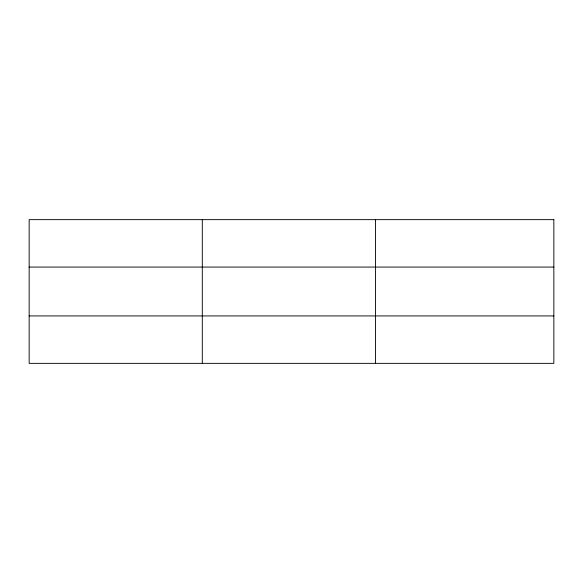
<?xml version="1.0" encoding="UTF-8"?>
<svg xmlns="http://www.w3.org/2000/svg" width="583" height="583" viewBox="0 0 583 583"><rect width="100%" height="100%" fill="white"/><g stroke="black" fill="none" stroke-linecap="round" stroke-linejoin="round"><path stroke-width="0.87" d="M202.301 219.645L202.301 363.355M375.452 219.645L375.452 363.355M29.15 267.072L553.85 267.072M29.15 315.928L553.85 315.928M553.85 219.645L29.15 219.645L29.15 363.355L553.85 363.355L553.85 219.645"/></g></svg>
